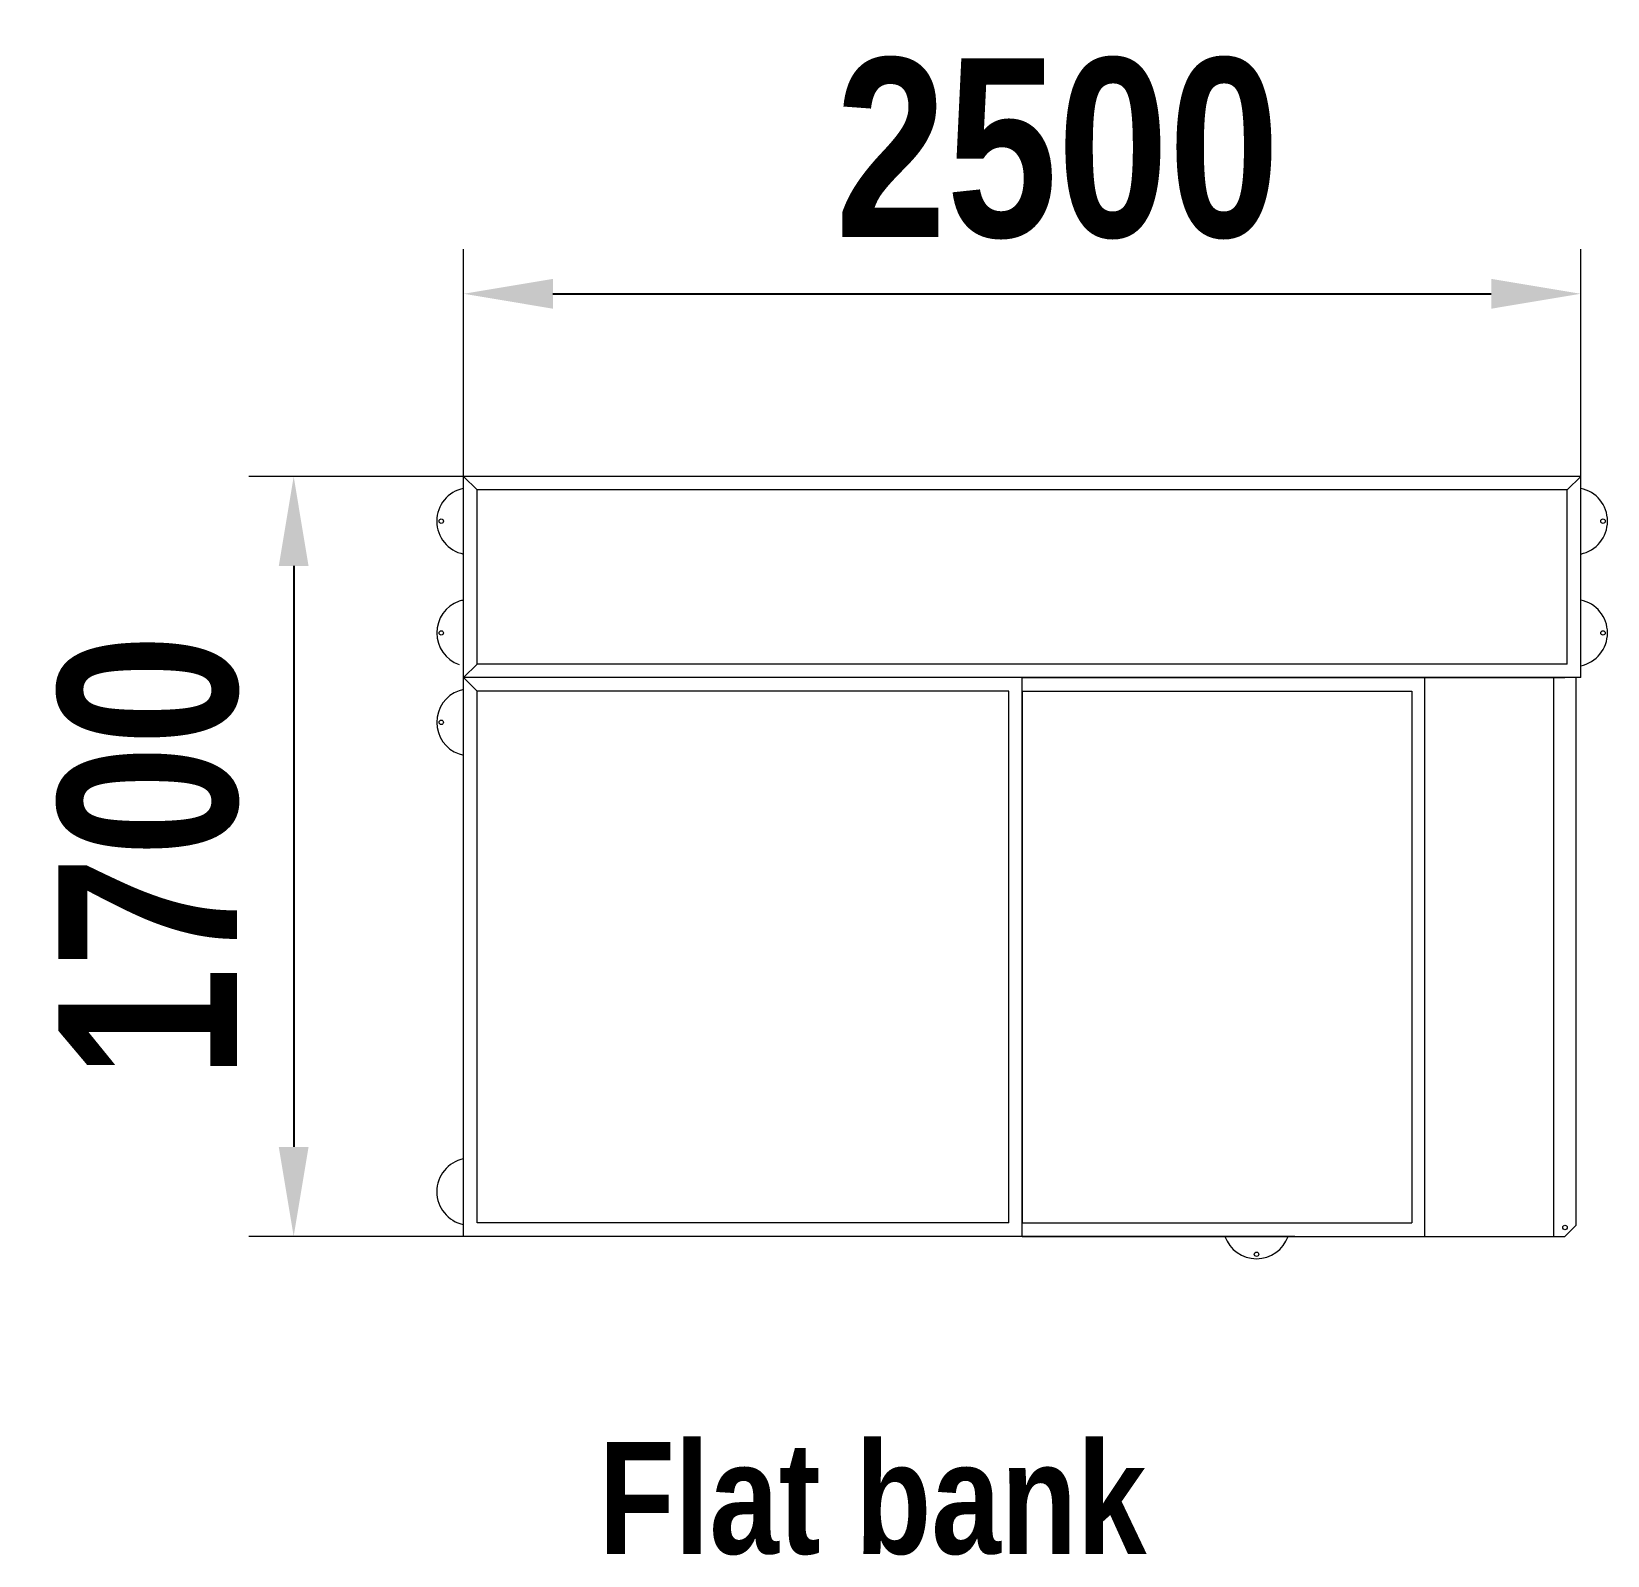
# Model space of a CAD drawing. Header units: millimetres. Extents: x 83840 to 87367, y 1072 to 4481.
import ezdxf

# ---------------------------------------------------------------- set-up
doc = ezdxf.new("R2010")
doc.units = ezdxf.units.MM
doc.layers.add('DiKom', color=7, linetype='Continuous')
doc.styles.add('style1', font='arialbd.ttf', dxfattribs={"width": 0.8})
doc.dimstyles.new('1-50', dxfattribs={"dimtxt": 600, "dimasz": 300, "dimexe": 100, "dimexo": 0, "dimgap": 300, "dimtad": 1, "dimtxsty": 'style1', "dimcen": 200, "dimclrd": 7, "dimclre": 7, "dimclrt": 7, "dimadec": 1, "dimazin": 2, "dimtfac": 1, "dimtmove": 0, "dimatfit": 2, "dimfxl": 1, "dimlwd": 25, "dimlwe": 18, "dimarcsym": 0})

# ---------------------------------------------------------------- blocks, each defined once
blk = doc.blocks.new('*D9')
at = {"layer": 'Defpoints', "color": 0, "transparency": 16777216}
for p in [(87307, 3894.4), (84807, 3260.6), (87307, 3260.6)]:
    blk.add_point(p, dxfattribs=at)
at = {"layer": 'DiKom', "color": 7, "lineweight": 18, "transparency": 16777216}
for p, q in [((84807, 3260.6), (84807, 3994.4)), ((87307, 3260.6), (87307, 3994.4))]:
    blk.add_line(p, q, dxfattribs=at)
at = {"layer": 'DiKom', "color": 7, "lineweight": 25, "transparency": 16777216}
blk.add_line((85007, 3894.4), (87107, 3894.4), dxfattribs=at)
at = {"layer": 'DiKom', "color": 7, "transparency": 16777216}
for points in [[(85007, 3927.7), (85007, 3861), (84807, 3894.4)], [(87107, 3927.7), (87107, 3861), (87307, 3894.4)]]:
    blk.add_solid(points, dxfattribs=at)
at = {"layer": 'DiKom', "color": 7, "transparency": 16777216, "insert": (86136.1, 4218.6), "char_height": 400, "attachment_point": 5, "style": 'style1'}
blk.add_mtext('2500', dxfattribs=at)
blk = doc.blocks.new('*D10')
at = {"layer": 'Defpoints', "color": 0, "transparency": 16777216}
for p in [(86667.2, 3485.6), (84426.7, 1785.6), (86667.2, 1785.6)]:
    blk.add_point(p, dxfattribs=at)
at = {"layer": 'DiKom', "color": 7, "lineweight": 18, "transparency": 16777216}
for p, q in [((86667.2, 3485.6), (84326.7, 3485.6)), ((86667.2, 1785.6), (84326.7, 1785.6))]:
    blk.add_line(p, q, dxfattribs=at)
at = {"layer": 'DiKom', "color": 7, "lineweight": 25, "transparency": 16777216}
blk.add_line((84426.7, 3285.6), (84426.7, 1985.6), dxfattribs=at)
at = {"layer": 'DiKom', "color": 7, "transparency": 16777216}
for points in [[(84393.4, 3285.6), (84460, 3285.6), (84426.7, 3485.6)], [(84393.4, 1985.6), (84460, 1985.6), (84426.7, 1785.6)]]:
    blk.add_solid(points, dxfattribs=at)
at = {"layer": 'DiKom', "color": 7, "transparency": 16777216, "insert": (84102.5, 2635.6), "char_height": 400, "attachment_point": 5, "rotation": 90, "style": 'style1'}
blk.add_mtext('1700', dxfattribs=at)

msp = doc.modelspace()

# ---------------------------------------------------------------- linework, layer by layer
at = {"layer": 'DiKom', "color": 7, "linetype": 'Continuous', "lineweight": 15}
for p, q in [((87306.986, 3485.636), (84806.986, 3485.636)), ((84806.986, 3035.636), (84806.986, 3485.636)), ((84836.986, 3455.636), (84806.986, 3485.636)), ((87276.986, 3455.636), (87306.986, 3485.636)), ((87306.986, 3035.636), (87306.986, 3485.636)), ((87276.986, 3455.636), (84836.986, 3455.636)), ((84836.986, 3065.636), (84836.986, 3455.636)), ((87276.986, 3065.636), (87276.986, 3455.636)), ((84836.986, 3065.636), (84806.986, 3035.636)), ((86056.986, 3035.636), (84806.986, 3035.636)), ((84806.986, 1785.636), (84806.986, 3035.636)), ((84836.986, 3005.636), (84806.986, 3035.636)), ((87306.986, 3035.636), (84806.986, 3035.636)), ((87306.986, 3035.636), (84806.986, 3035.636)), ((87276.986, 3065.636), (84836.986, 3065.636)), ((87276.986, 3065.636), (84836.986, 3065.636)), ((86056.986, 1785.636), (86056.986, 3035.636)), ((86056.986, 1785.636), (86056.986, 3035.636)), ((86056.986, 3035.636), (86957.503, 3035.636)), ((86957.503, 3035.636), (86957.503, 1785.636)), ((86957.503, 3035.636), (87271.797, 3035.636)), ((87246.979, 1785.636), (87246.979, 3035.636)), ((87296.797, 1810.636), (87296.797, 3035.636)), ((87296.797, 1810.636), (87296.797, 3035.636)), ((86026.986, 3005.636), (84836.986, 3005.636)), ((84836.986, 1815.636), (84836.986, 3005.636)), ((86026.986, 1815.636), (86026.986, 3005.636)), ((86056.986, 3005.636), (86056.986, 1815.636)), ((86056.986, 3005.636), (86929.066, 3005.636)), ((86929.066, 3005.636), (86929.066, 1815.636)), ((86026.986, 1815.636), (84836.986, 1815.636)), ((86026.986, 1815.636), (84836.986, 1815.636)), ((86056.986, 1815.636), (86929.066, 1815.636)), ((87271.797, 1785.636), (87296.797, 1810.636)), ((86056.986, 1785.636), (84806.986, 1785.636)), ((86056.986, 1785.636), (84806.986, 1785.636)), ((86056.986, 1785.636), (86957.503, 1785.636)), ((86957.503, 1785.636), (87271.797, 1785.636))]:
    msp.add_line(p, q, dxfattribs=at)
for centre in [(84756.986, 3385.636), (87356.986, 3385.636), (84756.986, 3135.636), (87356.986, 3135.636), (84756.986, 2935.636), (87271.888, 1805.636), (86581.577, 1745.636)]:
    msp.add_circle(centre, 5, dxfattribs=at)
for centre, start, end in [((84821.986, 3385.636), 101.536959, 258.463041), ((87291.986, 3385.636), 281.536959, 78.463041), ((84821.986, 3135.636), 109.471221, 250.528779), ((84821.986, 3135.636), 101.536959, 109.471221), ((87291.986, 3135.636), 281.536959, 78.463041), ((84821.986, 2935.636), 109.471221, 250.528779), ((84821.986, 2935.636), 101.536959, 109.471221), ((84821.986, 2935.636), 250.528779, 258.463041), ((84821.986, 1885.636), 101.536959, 258.463041), ((86581.577, 1810.636), 199.471221, 340.528779)]:
    msp.add_arc(centre, 75, start, end, dxfattribs=at)

# ---------------------------------------------------------------- texts
at = {"layer": 'DiKom', "insert": (85108.933, 1325.326), "char_height": 250, "width": 2879.2195, "attachment_point": 1, "style": 'style1'}
msp.add_mtext('Flat bank', dxfattribs=at)

# ---------------------------------------------------------------- dimensions: what is measured, and where the dimension line sits
at = {"layer": 'DiKom'}
dim = msp.add_linear_dim(base=(87306.986, 3894.361), p1=(84806.986, 3260.636), p2=(87306.986, 3260.636), dimstyle='1-50', override={"dimtxt": 400, "dimasz": 200, "dimgap": 120}, dxfattribs=at)
dim.commit()
dim.dimension.update_dxf_attribs({"geometry": '*D9', "text_midpoint": (86136.129, 3894.361), "dimtype": 160})
dim = msp.add_linear_dim(base=(84426.713, 1785.636), p1=(86667.244, 3485.636), p2=(86667.244, 1785.636), angle=90, dimstyle='1-50', override={"dimtxt": 400, "dimasz": 200, "dimgap": 120}, dxfattribs=at)
dim.commit()
dim.dimension.update_dxf_attribs({"geometry": '*D10', "text_midpoint": (84426.713, 2635.636), "dimtype": 160})

doc.saveas('drawing.dxf')
